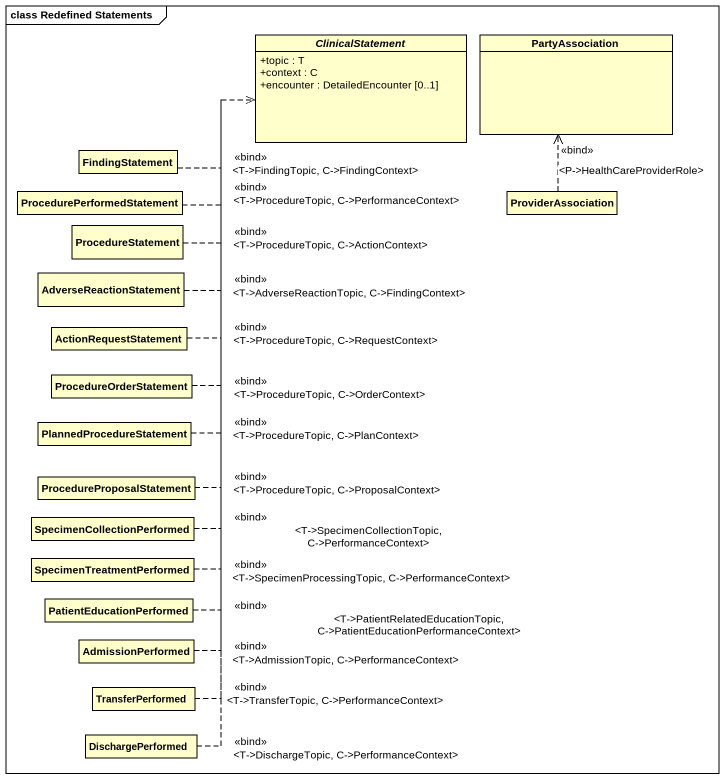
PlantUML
@startuml
mainframe class Redefined Statements
hide circle
hide empty members
skinparam classAttributeIconSize 0
abstract class ClinicalStatement {
  +topic : T
  +context : C
  +encounter : DetailedEncounter [0..1]
}
class PartyAssociation
class FindingStatement
class ProcedurePerformedStatement
class ProviderAssociation
class ProcedureStatement
class AdverseReactionStatement
class ActionRequestStatement
class ProcedureOrderStatement
class PlannedProcedureStatement
class ProcedureProposalStatement
class SpecimenCollectionPerformed
class SpecimenTreatmentPerformed
class PatientEducationPerformed
class AdmissionPerformed
class TransferPerformed
class DischargePerformed
FindingStatement .right.> ClinicalStatement : <<bind>>\n<T->FindingTopic, C->FindingContext>
ProcedurePerformedStatement .right.> ClinicalStatement : <<bind>>\n<T->ProcedureTopic, C->PerformanceContext>
ProviderAssociation .up.> PartyAssociation : <<bind>>\n<P->HealthCareProviderRole>
ProcedureStatement .up.> ClinicalStatement : <<bind>>\n<T->ProcedureTopic, C->ActionContext>
AdverseReactionStatement .up.> ClinicalStatement : <<bind>>\n<T->AdverseReactionTopic, C->FindingContext>
ActionRequestStatement .up.> ClinicalStatement : <T->ProcedureTopic, C->RequestContext>\n<<bind>>
ProcedureOrderStatement .up.> ClinicalStatement : <<bind>>\n<T->ProcedureTopic, C->OrderContext>
PlannedProcedureStatement .up.> ClinicalStatement : <<bind>>\n<T->ProcedureTopic, C->PlanContext>
ProcedureProposalStatement .up.> ClinicalStatement : <<bind>>\n<T->ProcedureTopic, C->ProposalContext>
SpecimenCollectionPerformed .up.> ClinicalStatement : <<bind>>\n<T->SpecimenCollectionTopic, C->PerformanceContext>
SpecimenTreatmentPerformed .up.> ClinicalStatement : <<bind>>\n<T->SpecimenProcessingTopic, C->PerformanceContext>
PatientEducationPerformed .up.> ClinicalStatement : <<bind>>\n<T->PatientRelatedEducationTopic, C->PatientEducationPerformanceContext>
AdmissionPerformed .up.> ClinicalStatement : <<bind>>\n<T->AdmissionTopic, C->PerformanceContext>
TransferPerformed .up.> ClinicalStatement : <<bind>>\n<T->TransferTopic, C->PerformanceContext>
DischargePerformed .up.> ClinicalStatement : <<bind>>\n<T->DischargeTopic, C->PerformanceContext>
@enduml
